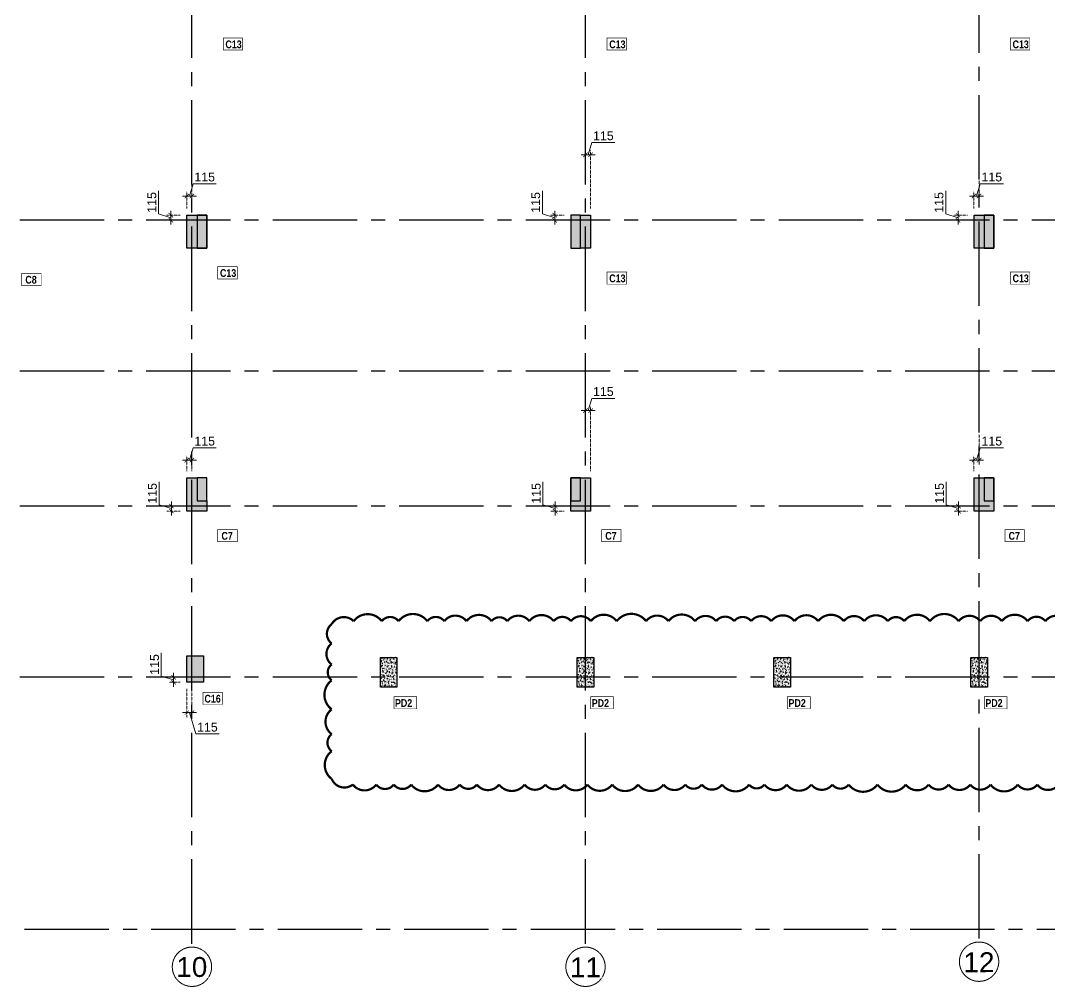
# Model space of a CAD drawing. Header units: millimetres. Extents: x 149548 to 2112824, y -1657616 to -1354760.
# Drawn here: x 1822051 to 1845291, y -1628192 to -1606380 of the extents above; entities that cross this region are included whole.
import ezdxf

# ---------------------------------------------------------------- set-up
doc = ezdxf.new("R2010")
doc.units = ezdxf.units.MM
doc.header["$MEASUREMENT"] = 0
doc.header["$PDMODE"] = 98
for name, pattern in [('ACAD_ISO02W100', [15, 12, -3]), ('CENTER2', [28.575, 19.05, -3.175, 3.175, -3.175]), ('HIDDEN', [0.375, 0.25, -0.125])]:
    doc.linetypes.add(name, pattern=pattern)
for name, color, linetype, lineweight in [('CENTER_LINE', 8, 'CENTER2', 25), ('GRID', 252, 'ACAD_ISO02W100', 9), ('s-dm', 171, 'Continuous', 15), ('TXT', 255, 'Continuous', 5)]:
    doc.layers.add(name, color=color, linetype=linetype, lineweight=lineweight)
for name, color, linetype in [('F10', 72, 'Continuous'), ('Hatch', 8, 'Continuous'), ('STR.COLUMN', 1, 'Continuous')]:
    doc.layers.add(name, color=color, linetype=linetype)
doc.styles.add('1-100', font='arial.ttf', dxfattribs={"height": 400})
doc.styles.add('G3-TEXT', font='ARIALNB.TTF', dxfattribs={"height": 3})
doc.styles.get("Standard").update_dxf_attribs({"font": 'arial.ttf'})
doc.dimstyles.new('Dim 1_100', dxfattribs={"dimscale": 100, "dimtxt": 2, "dimasz": 1, "dimexe": 1, "dimexo": 1.5, "dimgap": 0.5, "dimtad": 1, "dimdec": 0, "dimrnd": 5, "dimzin": 0, "dimdsep": 46, "dimtxsty": 'Standard', "dimblk": 'ARCHTICK', "dimcen": 0, "dimdle": 1, "dimclrd": 256, "dimclre": 256, "dimclrt": 256, "dimadec": 0, "dimazin": 0, "dimtfac": 0.8, "dimtdec": 0, "dimtmove": 1, "dimatfit": 0, "dimfxl": 1.5, "dimtolj": 1, "dimtzin": 0, "dimlwd": -1, "dimlwe": -1, "dimarcsym": 1})

# ---------------------------------------------------------------- blocks, each defined once
blk = doc.blocks.new('Upto 2nd Floor lvl')
at = {"layer": 'STR.COLUMN'}
h = blk.add_hatch(color=30, dxfattribs=at)
h.dxf.hatch_style = 1
h.paths.add_polyline_path([(1943263, -1497619), (1943483, -1497619), (1943483, -1497099), (1943263, -1497099)])
h = blk.add_hatch(color=30, dxfattribs=at)
h.dxf.hatch_style = 1
h.paths.add_polyline_path([(1952153, -1497619), (1952373, -1497619), (1952373, -1497099), (1952153, -1497099)])
h = blk.add_hatch(color=30, dxfattribs=at)
h.dxf.hatch_style = 1
h.paths.add_polyline_path([(1960593, -1497619), (1960813, -1497619), (1960813, -1497099), (1960593, -1497099)])
h = blk.add_hatch(color=30, dxfattribs=at)
h.dxf.hatch_style = 1
h.paths.add_polyline_path([(1969933, -1497619), (1970153, -1497619), (1970153, -1497099), (1969933, -1497099)])
h = blk.add_hatch(color=30, dxfattribs=at)
h.dxf.hatch_style = 1
h.paths.add_polyline_path([(1952153, -1504009), (1952373, -1504009), (1952373, -1503259), (1952153, -1503259)])
h = blk.add_hatch(color=30, dxfattribs=at)
h.dxf.hatch_style = 1
h.paths.add_polyline_path([(1960593, -1504009), (1960813, -1504009), (1960813, -1503259), (1960593, -1503259)])
h = blk.add_hatch(color=30, dxfattribs=at)
h.dxf.hatch_style = 1
h.paths.add_polyline_path([(1969933, -1504009), (1970153, -1504009), (1970153, -1503259), (1969933, -1503259)])
h = blk.add_hatch(color=30, dxfattribs=at)
h.dxf.hatch_style = 1
h.paths.add_polyline_path([(1952153, -1509294), (1952373, -1509294), (1952373, -1508544), (1952153, -1508544)])
h = blk.add_hatch(color=30, dxfattribs=at)
h.dxf.hatch_style = 1
h.paths.add_polyline_path([(1960593, -1509294), (1960813, -1509294), (1960813, -1508544), (1960593, -1508544)])
h = blk.add_hatch(color=30, dxfattribs=at)
h.dxf.hatch_style = 1
h.paths.add_polyline_path([(1969933, -1509294), (1970153, -1509294), (1970153, -1508544), (1969933, -1508544)])
h = blk.add_hatch(color=30, dxfattribs=at)
h.dxf.hatch_style = 1
h.paths.add_polyline_path([(1952153, -1514999), (1952373, -1514999), (1952373, -1514479), (1952153, -1514479)])
h = blk.add_hatch(color=30, dxfattribs=at)
h.dxf.hatch_style = 1
h.paths.add_polyline_path([(1960593, -1514999), (1960813, -1514999), (1960813, -1514479), (1960593, -1514479)])
h = blk.add_hatch(color=30, dxfattribs=at)
h.dxf.hatch_style = 1
h.paths.add_polyline_path([(1969933, -1514999), (1970153, -1514999), (1970153, -1514479), (1969933, -1514479)])
at = {"layer": 'STR.COLUMN', "color": 5}
for points in [[(1943263, -1497619), (1943483, -1497619), (1943483, -1497099), (1943263, -1497099)], [(1952153, -1497619), (1952373, -1497619), (1952373, -1497099), (1952153, -1497099)], [(1960593, -1497619), (1960813, -1497619), (1960813, -1497099), (1960593, -1497099)], [(1969933, -1497619), (1970153, -1497619), (1970153, -1497099), (1969933, -1497099)], [(1952153, -1504009), (1952373, -1504009), (1952373, -1503259), (1952153, -1503259)], [(1960593, -1504009), (1960813, -1504009), (1960813, -1503259), (1960593, -1503259)], [(1969933, -1504009), (1970153, -1504009), (1970153, -1503259), (1969933, -1503259)], [(1952153, -1509294), (1952373, -1509294), (1952373, -1508544), (1952153, -1508544)], [(1960593, -1509294), (1960813, -1509294), (1960813, -1508544), (1960593, -1508544)], [(1969933, -1509294), (1970153, -1509294), (1970153, -1508544), (1969933, -1508544)], [(1952153, -1514999), (1952373, -1514999), (1952373, -1514479), (1952153, -1514479)], [(1960593, -1514999), (1960813, -1514999), (1960813, -1514479), (1960593, -1514479)], [(1969933, -1514999), (1970153, -1514999), (1970153, -1514479), (1969933, -1514479)]]:
    blk.add_lwpolyline(points, close=True, dxfattribs=at)
blk = doc.blocks.new('Through Column')
at = {"layer": 'STR.COLUMN', "transparency": 33554687}
h = blk.add_hatch(color=256, dxfattribs=at)
h.dxf.hatch_style = 1
h.paths.add_polyline_path([(1951923, -1509294), (1952373, -1509294), (1952373, -1508544), (1951923, -1508544)])
h = blk.add_hatch(color=256, dxfattribs=at)
h.dxf.hatch_style = 1
h.paths.add_polyline_path([(1960593, -1509294), (1961043, -1509294), (1961043, -1508544), (1960593, -1508544)])
h = blk.add_hatch(color=256, dxfattribs=at)
h.dxf.hatch_style = 1
h.paths.add_polyline_path([(1969703, -1509294), (1970153, -1509294), (1970153, -1508544), (1969703, -1508544)])
h = blk.add_hatch(color=256, dxfattribs=at)
h.dxf.hatch_style = 1
h.paths.add_polyline_path([(1951923, -1515229), (1952373, -1515229), (1952373, -1514999), (1952373, -1514479), (1951923, -1514479)])
h = blk.add_hatch(color=256, dxfattribs=at)
h.dxf.hatch_style = 1
h.paths.add_polyline_path([(1960593, -1515229), (1961043, -1515229), (1961043, -1514479), (1960593, -1514479), (1960593, -1514999)])
h = blk.add_hatch(color=256, dxfattribs=at)
h.dxf.hatch_style = 1
h.paths.add_polyline_path([(1969703, -1515229), (1970153, -1515229), (1970153, -1514999), (1970153, -1514479), (1969703, -1514479)])
at = {"layer": 'STR.COLUMN', "color": 5}
for points in [[(1951923, -1508544), (1952373, -1508544), (1952373, -1509294), (1951923, -1509294), (1951923, -1508544)], [(1969703, -1508544), (1970153, -1508544), (1970153, -1509294), (1969703, -1509294), (1969703, -1508544)]]:
    blk.add_lwpolyline(points, dxfattribs=at)
for points in [[(1961043, -1508544), (1961043, -1509294), (1960813, -1509294), (1960813, -1508544)], [(1951923, -1514479), (1952153, -1514479), (1952153, -1514999), (1952373, -1514999), (1952373, -1515229), (1951923, -1515229), (1951923, -1514479)], [(1961043, -1514479), (1961043, -1515229), (1960593, -1515229), (1960593, -1514999), (1960593, -1514999), (1960593, -1514479)], [(1969703, -1514479), (1970153, -1514479), (1970153, -1514999), (1970153, -1514999), (1970153, -1515229), (1969703, -1515229), (1969703, -1514479)]]:
    blk.add_lwpolyline(points, close=True, dxfattribs=at)
blk = doc.blocks.new('Upto 1st Floor lvl')
at = {"layer": 'STR.COLUMN'}
h = blk.add_hatch(color=3, dxfattribs=at)
h.dxf.hatch_style = 1
h.paths.add_polyline_path([(1951923, -1518494), (1952298, -1518494), (1952298, -1519094), (1951923, -1519094)])
at = {"layer": 'STR.COLUMN', "color": 5}
blk.add_lwpolyline([(1951923, -1518494), (1952298, -1518494), (1952298, -1519094), (1951923, -1519094), (1951923, -1518494)], dxfattribs=at)
blk = doc.blocks.new('FIRST FLOOR COLUMNS')
at = {"layer": 'CENTER_LINE', "ltscale": 100}
for p, q in [((29335, -28128), (29335, 17663)), ((38225, -28128), (38225, 17663)), ((47115, -28013), (47115, 17778)), ((90214, -11790), (-4699, -11790)), ((90214, -15202), (-4737, -15202)), ((90214, -18245), (-4699, -18245)), ((90214, -22110), (-4699, -22110)), ((90326, -27810), (-4586, -27810))]:
    blk.add_line(p, q, dxfattribs=at)
at = {"layer": 'GRID', "ltscale": 0.3}
for centre in [(47115, -28535), (29335, -28650), (38225, -28650)]:
    blk.add_circle(centre, 444, dxfattribs=at)
at = {"layer": 'GRID', "ltscale": 0.3, "style": '1-100', "oblique": 0}
for s, p in [('12', (46763, -28772)), ('10', (28983, -28880)), ('11', (37873, -28887))]:
    blk.add_text(s, height=450, rotation=0.0553, dxfattribs=at).set_placement(p)
blk = doc.blocks.new('_ArchTick')
at = {"color": 0, "linetype": 'ByBlock', "const_width": 0.15}
blk.add_lwpolyline([(-0.5, -0.5), (0.5, 0.5)], dxfattribs=at)
blk = doc.blocks.new('*D561')
at = {"layer": 'Defpoints', "color": 0}
for p in [(1825922, -1609843), (1825922, -1610343), (1825807, -1610774)]:
    blk.add_point(p, dxfattribs=at)
at = {"layer": 's-dm'}
for p, q in [((1825948, -1610066), (1825865, -1610343)), ((1826472, -1610066), (1825948, -1610066)), ((1825807, -1610343), (1825707, -1610343)), ((1825807, -1610343), (1825922, -1610343)), ((1825922, -1610343), (1826022, -1610343))]:
    blk.add_line(p, q, dxfattribs=at)
at = {"layer": 's-dm', "linetype": 'HIDDEN'}
for p, q in [((1825922, -1609993), (1825922, -1610443)), ((1825807, -1610624), (1825807, -1610243))]:
    blk.add_line(p, q, dxfattribs=at)
at = {"layer": 's-dm', "xscale": 100, "yscale": 100, "zscale": 100}
blk.add_blockref('_ArchTick', (1825807, -1610343), dxfattribs=at)
at = {"layer": 's-dm', "xscale": 100, "yscale": 100, "zscale": 100, "rotation": 180}
blk.add_blockref('_ArchTick', (1825922, -1610343), dxfattribs=at)
at = {"layer": 's-dm', "insert": (1826210, -1609914), "char_height": 200, "attachment_point": 5}
blk.add_mtext('\\A1;115', dxfattribs=at)
blk = doc.blocks.new('*D562')
at = {"layer": 'Defpoints', "color": 0}
for p in [(1834927, -1609412), (1834812, -1609843), (1834927, -1610774)]:
    blk.add_point(p, dxfattribs=at)
at = {"layer": 's-dm'}
for p, q in [((1834953, -1609135), (1834870, -1609412)), ((1835477, -1609135), (1834953, -1609135)), ((1834812, -1609412), (1834712, -1609412)), ((1834812, -1609412), (1834927, -1609412)), ((1834927, -1609412), (1835027, -1609412))]:
    blk.add_line(p, q, dxfattribs=at)
at = {"layer": 's-dm', "linetype": 'HIDDEN'}
for p, q in [((1834812, -1609693), (1834812, -1609312)), ((1834927, -1610624), (1834927, -1609312))]:
    blk.add_line(p, q, dxfattribs=at)
at = {"layer": 's-dm', "xscale": 100, "yscale": 100, "zscale": 100}
blk.add_blockref('_ArchTick', (1834812, -1609412), dxfattribs=at)
at = {"layer": 's-dm', "xscale": 100, "yscale": 100, "zscale": 100, "rotation": 180}
blk.add_blockref('_ArchTick', (1834927, -1609412), dxfattribs=at)
at = {"layer": 's-dm', "insert": (1835215, -1608983), "char_height": 200, "attachment_point": 5}
blk.add_mtext('\\A1;115', dxfattribs=at)
blk = doc.blocks.new('*D563')
at = {"layer": 'Defpoints', "color": 0}
for p in [(1843702, -1609839), (1843702, -1610343), (1843587, -1610774)]:
    blk.add_point(p, dxfattribs=at)
at = {"layer": 's-dm'}
for p, q in [((1843728, -1610066), (1843645, -1610343)), ((1844252, -1610066), (1843728, -1610066)), ((1843587, -1610343), (1843487, -1610343)), ((1843587, -1610343), (1843702, -1610343)), ((1843702, -1610343), (1843802, -1610343))]:
    blk.add_line(p, q, dxfattribs=at)
at = {"layer": 's-dm', "linetype": 'HIDDEN'}
for p, q in [((1843702, -1609989), (1843702, -1610443)), ((1843587, -1610624), (1843587, -1610243))]:
    blk.add_line(p, q, dxfattribs=at)
at = {"layer": 's-dm', "xscale": 100, "yscale": 100, "zscale": 100}
blk.add_blockref('_ArchTick', (1843587, -1610343), dxfattribs=at)
at = {"layer": 's-dm', "xscale": 100, "yscale": 100, "zscale": 100, "rotation": 180}
blk.add_blockref('_ArchTick', (1843702, -1610343), dxfattribs=at)
at = {"layer": 's-dm', "insert": (1843990, -1609914), "char_height": 200, "attachment_point": 5}
blk.add_mtext('\\A1;115', dxfattribs=at)
blk = doc.blocks.new('*D576')
at = {"layer": 'Defpoints', "color": 0}
for p in [(1825922, -1616307), (1825807, -1616709), (1825922, -1616709)]:
    blk.add_point(p, dxfattribs=at)
at = {"layer": 's-dm'}
for p, q in [((1825948, -1616030), (1825865, -1616307)), ((1826472, -1616030), (1825948, -1616030)), ((1825807, -1616307), (1825707, -1616307)), ((1825807, -1616307), (1825922, -1616307)), ((1825922, -1616307), (1826022, -1616307))]:
    blk.add_line(p, q, dxfattribs=at)
at = {"layer": 's-dm', "linetype": 'HIDDEN'}
for p, q in [((1825807, -1616559), (1825807, -1616207)), ((1825922, -1616559), (1825922, -1616207))]:
    blk.add_line(p, q, dxfattribs=at)
at = {"layer": 's-dm', "xscale": 100, "yscale": 100, "zscale": 100}
blk.add_blockref('_ArchTick', (1825807, -1616307), dxfattribs=at)
at = {"layer": 's-dm', "xscale": 100, "yscale": 100, "zscale": 100, "rotation": 180}
blk.add_blockref('_ArchTick', (1825922, -1616307), dxfattribs=at)
at = {"layer": 's-dm', "insert": (1826210, -1615878), "char_height": 200, "attachment_point": 5}
blk.add_mtext('\\A1;115', dxfattribs=at)
blk = doc.blocks.new('*D577')
at = {"layer": 'Defpoints', "color": 0}
for p in [(1834927, -1615188), (1834812, -1615590), (1834927, -1616709)]:
    blk.add_point(p, dxfattribs=at)
at = {"layer": 's-dm'}
for p, q in [((1834953, -1614911), (1834870, -1615188)), ((1835477, -1614911), (1834953, -1614911)), ((1834812, -1615188), (1834712, -1615188)), ((1834812, -1615188), (1834927, -1615188)), ((1834927, -1615188), (1835027, -1615188))]:
    blk.add_line(p, q, dxfattribs=at)
at = {"layer": 's-dm', "linetype": 'HIDDEN'}
for p, q in [((1834812, -1615440), (1834812, -1615088)), ((1834927, -1616559), (1834927, -1615088))]:
    blk.add_line(p, q, dxfattribs=at)
at = {"layer": 's-dm', "xscale": 100, "yscale": 100, "zscale": 100}
blk.add_blockref('_ArchTick', (1834812, -1615188), dxfattribs=at)
at = {"layer": 's-dm', "xscale": 100, "yscale": 100, "zscale": 100, "rotation": 180}
blk.add_blockref('_ArchTick', (1834927, -1615188), dxfattribs=at)
at = {"layer": 's-dm', "insert": (1835215, -1614759), "char_height": 200, "attachment_point": 5}
blk.add_mtext('\\A1;115', dxfattribs=at)
blk = doc.blocks.new('*D578')
at = {"layer": 'Defpoints', "color": 0}
for p in [(1843702, -1615586), (1843702, -1616307), (1843587, -1616709)]:
    blk.add_point(p, dxfattribs=at)
at = {"layer": 's-dm', "linetype": 'HIDDEN'}
for p, q in [((1843702, -1615736), (1843702, -1616407)), ((1843587, -1616559), (1843587, -1616207))]:
    blk.add_line(p, q, dxfattribs=at)
at = {"layer": 's-dm'}
for p, q in [((1843728, -1616030), (1843645, -1616307)), ((1844252, -1616030), (1843728, -1616030)), ((1843587, -1616307), (1843487, -1616307)), ((1843587, -1616307), (1843702, -1616307)), ((1843702, -1616307), (1843802, -1616307))]:
    blk.add_line(p, q, dxfattribs=at)
at = {"layer": 's-dm', "xscale": 100, "yscale": 100, "zscale": 100}
blk.add_blockref('_ArchTick', (1843587, -1616307), dxfattribs=at)
at = {"layer": 's-dm', "xscale": 100, "yscale": 100, "zscale": 100, "rotation": 180}
blk.add_blockref('_ArchTick', (1843702, -1616307), dxfattribs=at)
at = {"layer": 's-dm', "insert": (1843990, -1615878), "char_height": 200, "attachment_point": 5}
blk.add_mtext('\\A1;115', dxfattribs=at)
blk = doc.blocks.new('*D588')
at = {"layer": 'Defpoints', "color": 0}
for p in [(1825922, -1620058), (1825807, -1621324), (1825922, -1622009)]:
    blk.add_point(p, dxfattribs=at)
at = {"layer": 's-dm', "linetype": 'HIDDEN'}
for p, q in [((1825922, -1620208), (1825922, -1622109)), ((1825807, -1621474), (1825807, -1622109))]:
    blk.add_line(p, q, dxfattribs=at)
at = {"layer": 's-dm'}
for p, q in [((1825807, -1622009), (1825707, -1622009)), ((1825807, -1622009), (1825922, -1622009)), ((1826009, -1622490), (1825865, -1622009)), ((1825922, -1622009), (1826022, -1622009)), ((1826534, -1622490), (1826009, -1622490))]:
    blk.add_line(p, q, dxfattribs=at)
at = {"layer": 's-dm', "xscale": 100, "yscale": 100, "zscale": 100}
blk.add_blockref('_ArchTick', (1825807, -1622009), dxfattribs=at)
at = {"layer": 's-dm', "xscale": 100, "yscale": 100, "zscale": 100, "rotation": 180}
blk.add_blockref('_ArchTick', (1825922, -1622009), dxfattribs=at)
at = {"layer": 's-dm', "insert": (1826271, -1622338), "char_height": 200, "attachment_point": 5}
blk.add_mtext('\\A1;115', dxfattribs=at)
blk = doc.blocks.new('*D591')
at = {"layer": 'Defpoints', "color": 0}
for p in [(1825107, -1621209), (1825507, -1621209), (1825807, -1621324)]:
    blk.add_point(p, dxfattribs=at)
at = {"layer": 's-dm'}
for p, q in [((1825230, -1620658), (1825230, -1621183)), ((1825230, -1621183), (1825507, -1621266)), ((1825507, -1621209), (1825507, -1621109)), ((1825507, -1621324), (1825507, -1621209)), ((1825507, -1621324), (1825507, -1621424))]:
    blk.add_line(p, q, dxfattribs=at)
at = {"layer": 's-dm', "linetype": 'HIDDEN'}
for p, q in [((1825257, -1621209), (1825607, -1621209)), ((1825657, -1621324), (1825407, -1621324))]:
    blk.add_line(p, q, dxfattribs=at)
at = {"layer": 's-dm', "xscale": 100, "yscale": 100, "zscale": 100}
for p, rotation in [((1825507, -1621209), 270), ((1825507, -1621324), 90)]:
    blk.add_blockref('_ArchTick', p, dxfattribs=dict(at, rotation=rotation))
at = {"layer": 's-dm', "insert": (1825078, -1620921), "char_height": 200, "attachment_point": 5, "rotation": 90}
blk.add_mtext('\\A1;115', dxfattribs=at)
blk = doc.blocks.new('*D592')
at = {"layer": 'Defpoints', "color": 0}
for p in [(1825458, -1617459), (1825807, -1617344), (1825807, -1617459)]:
    blk.add_point(p, dxfattribs=at)
at = {"layer": 's-dm'}
for p, q in [((1825181, -1616793), (1825181, -1617318)), ((1825458, -1617344), (1825458, -1617244)), ((1825181, -1617318), (1825458, -1617401)), ((1825458, -1617344), (1825458, -1617459)), ((1825458, -1617459), (1825458, -1617559))]:
    blk.add_line(p, q, dxfattribs=at)
at = {"layer": 's-dm', "linetype": 'HIDDEN'}
for p, q in [((1825657, -1617344), (1825358, -1617344)), ((1825657, -1617459), (1825358, -1617459))]:
    blk.add_line(p, q, dxfattribs=at)
at = {"layer": 's-dm', "xscale": 100, "yscale": 100, "zscale": 100}
for p, rotation in [((1825458, -1617344), 270), ((1825458, -1617459), 90)]:
    blk.add_blockref('_ArchTick', p, dxfattribs=dict(at, rotation=rotation))
at = {"layer": 's-dm', "insert": (1825029, -1617056), "char_height": 200, "attachment_point": 5, "rotation": 90}
blk.add_mtext('\\A1;115', dxfattribs=at)
blk = doc.blocks.new('*D593')
at = {"layer": 'Defpoints', "color": 0}
for p in [(1834128, -1617459), (1834477, -1617344), (1834477, -1617459)]:
    blk.add_point(p, dxfattribs=at)
at = {"layer": 's-dm'}
for p, q in [((1833851, -1616793), (1833851, -1617318)), ((1834128, -1617344), (1834128, -1617244)), ((1833851, -1617318), (1834128, -1617401)), ((1834128, -1617344), (1834128, -1617459)), ((1834128, -1617459), (1834128, -1617559))]:
    blk.add_line(p, q, dxfattribs=at)
at = {"layer": 's-dm', "linetype": 'HIDDEN'}
for p, q in [((1834327, -1617344), (1834028, -1617344)), ((1834327, -1617459), (1834028, -1617459))]:
    blk.add_line(p, q, dxfattribs=at)
at = {"layer": 's-dm', "xscale": 100, "yscale": 100, "zscale": 100}
for p, rotation in [((1834128, -1617344), 270), ((1834128, -1617459), 90)]:
    blk.add_blockref('_ArchTick', p, dxfattribs=dict(at, rotation=rotation))
at = {"layer": 's-dm', "insert": (1833699, -1617056), "char_height": 200, "attachment_point": 5, "rotation": 90}
blk.add_mtext('\\A1;115', dxfattribs=at)
blk = doc.blocks.new('*D594')
at = {"layer": 'Defpoints', "color": 0}
for p in [(1843238, -1617459), (1843587, -1617344), (1843587, -1617459)]:
    blk.add_point(p, dxfattribs=at)
at = {"layer": 's-dm'}
for p, q in [((1842961, -1616793), (1842961, -1617318)), ((1843238, -1617344), (1843238, -1617244)), ((1842961, -1617318), (1843238, -1617401)), ((1843238, -1617344), (1843238, -1617459)), ((1843238, -1617459), (1843238, -1617559))]:
    blk.add_line(p, q, dxfattribs=at)
at = {"layer": 's-dm', "linetype": 'HIDDEN'}
for p, q in [((1843437, -1617344), (1843138, -1617344)), ((1843437, -1617459), (1843138, -1617459))]:
    blk.add_line(p, q, dxfattribs=at)
at = {"layer": 's-dm', "xscale": 100, "yscale": 100, "zscale": 100}
for p, rotation in [((1843238, -1617344), 270), ((1843238, -1617459), 90)]:
    blk.add_blockref('_ArchTick', p, dxfattribs=dict(at, rotation=rotation))
at = {"layer": 's-dm', "insert": (1842809, -1617056), "char_height": 200, "attachment_point": 5, "rotation": 90}
blk.add_mtext('\\A1;115', dxfattribs=at)
blk = doc.blocks.new('*D606')
at = {"layer": 'Defpoints', "color": 0}
for p in [(1825807, -1610774), (1825446, -1610889), (1825807, -1610889)]:
    blk.add_point(p, dxfattribs=at)
at = {"layer": 's-dm'}
for p, q in [((1825169, -1610223), (1825169, -1610748)), ((1825169, -1610748), (1825446, -1610831)), ((1825446, -1610774), (1825446, -1610674)), ((1825446, -1610774), (1825446, -1610889)), ((1825446, -1610889), (1825446, -1610989))]:
    blk.add_line(p, q, dxfattribs=at)
at = {"layer": 's-dm', "linetype": 'HIDDEN'}
for p, q in [((1825657, -1610774), (1825346, -1610774)), ((1825657, -1610889), (1825346, -1610889))]:
    blk.add_line(p, q, dxfattribs=at)
at = {"layer": 's-dm', "xscale": 100, "yscale": 100, "zscale": 100}
for p, rotation in [((1825446, -1610774), 270), ((1825446, -1610889), 90)]:
    blk.add_blockref('_ArchTick', p, dxfattribs=dict(at, rotation=rotation))
at = {"layer": 's-dm', "insert": (1825017, -1610486), "char_height": 200, "attachment_point": 5, "rotation": 90}
blk.add_mtext('\\A1;115', dxfattribs=at)
blk = doc.blocks.new('*D607')
at = {"layer": 'Defpoints', "color": 0}
for p in [(1834477, -1610774), (1834116, -1610889), (1834477, -1610889)]:
    blk.add_point(p, dxfattribs=at)
at = {"layer": 's-dm'}
for p, q in [((1833839, -1610223), (1833839, -1610748)), ((1833839, -1610748), (1834116, -1610831)), ((1834116, -1610774), (1834116, -1610674)), ((1834116, -1610774), (1834116, -1610889)), ((1834116, -1610889), (1834116, -1610989))]:
    blk.add_line(p, q, dxfattribs=at)
at = {"layer": 's-dm', "linetype": 'HIDDEN'}
for p, q in [((1834327, -1610774), (1834016, -1610774)), ((1834327, -1610889), (1834016, -1610889))]:
    blk.add_line(p, q, dxfattribs=at)
at = {"layer": 's-dm', "xscale": 100, "yscale": 100, "zscale": 100}
for p, rotation in [((1834116, -1610774), 270), ((1834116, -1610889), 90)]:
    blk.add_blockref('_ArchTick', p, dxfattribs=dict(at, rotation=rotation))
at = {"layer": 's-dm', "insert": (1833687, -1610486), "char_height": 200, "attachment_point": 5, "rotation": 90}
blk.add_mtext('\\A1;115', dxfattribs=at)
blk = doc.blocks.new('*D608')
at = {"layer": 'Defpoints', "color": 0}
for p in [(1843587, -1610774), (1843226, -1610889), (1843587, -1610889)]:
    blk.add_point(p, dxfattribs=at)
at = {"layer": 's-dm'}
for p, q in [((1842949, -1610223), (1842949, -1610748)), ((1842949, -1610748), (1843226, -1610831)), ((1843226, -1610774), (1843226, -1610674)), ((1843226, -1610774), (1843226, -1610889)), ((1843226, -1610889), (1843226, -1610989))]:
    blk.add_line(p, q, dxfattribs=at)
at = {"layer": 's-dm', "linetype": 'HIDDEN'}
for p, q in [((1843437, -1610774), (1843126, -1610774)), ((1843437, -1610889), (1843126, -1610889))]:
    blk.add_line(p, q, dxfattribs=at)
at = {"layer": 's-dm', "xscale": 100, "yscale": 100, "zscale": 100}
for p, rotation in [((1843226, -1610774), 270), ((1843226, -1610889), 90)]:
    blk.add_blockref('_ArchTick', p, dxfattribs=dict(at, rotation=rotation))
at = {"layer": 's-dm', "insert": (1842797, -1610486), "char_height": 200, "attachment_point": 5, "rotation": 90}
blk.add_mtext('\\A1;115', dxfattribs=at)

msp = doc.modelspace()

# ---------------------------------------------------------------- hatches: boundary and pattern name
at = {"layer": 'Hatch'}
h = msp.add_hatch(dxfattribs=at)
h.set_pattern_fill('AR-CONC', color=256, scale=10, angle=180)
h.set_pattern_definition([(230, (-158973.42, -21787.48), (-71.7260183, 6.2752135), [7.5, -82.5]), (175, (-158973.42, -21787.48), (13.8751334, -75.2192134), [6, -66]), (280.4514445, (-158979.395, -21786.96), (-57.8508847, -68.9439991), [6.3740192, -70.1142112]), (226.1842, (-158973.42, -21807.48), (-106.724133, 16.551928), [11.25, -123.75]), (276.6356355, (-158982.31, -21806.1), (-93.4661946, -97.41186), [9.561034, -105.171376]), (171.184164, (-158973.42, -21807.48), (-93.4661945, -97.41186), [9, -99]), (201, (-158983.42, -21802.48), (-59.6907052, 40.261889), [7.5, -82.5]), (146, (-158983.42, -21802.48), (-24.3315332, -72.5150045), [6, -66]), (251.4514447, (-158988.39, -21799.125), (-84.0222377, -32.2531153), [6.374019, -70.1142112]), (217.5, (-158973.418, -21787.48), (-1.21598553, -33.28938538), [0, -65.2, 0, -67, 0, -66.25]), (187.5, (-158973.418, -21787.48), (-26.30695374, -39.4411712), [0, -38.2, 0, -63.7, 0, -25.25]), (147.5, (-158951.118, -21787.48), (-53.38224362, 2.25548717), [0, -25, 0, -78, 0, -103.5]), (137.5, (-158941.118, -21787.48), (-58.3186169, -10.0104982), [0, -32.5, 0, -51.8, 0, -73.5])])
h.paths.add_polyline_path([(1830178.3, -1620761), (1830178.3, -1621436), (1830553.3, -1621436), (1830553.3, -1620761)])
h = msp.add_hatch(dxfattribs=at)
h.set_pattern_fill('AR-CONC', color=256, scale=10, angle=180)
h.set_pattern_definition([(230, (-154528.235, -21787.48), (-71.7260183, 6.2752135), [7.5, -82.5]), (175, (-154528.235, -21787.48), (13.8751334, -75.2192134), [6, -66]), (280.4514445, (-154534.21, -21786.96), (-57.8508847, -68.9439991), [6.3740192, -70.1142112]), (226.1842, (-154528.235, -21807.48), (-106.724133, 16.551928), [11.25, -123.75]), (276.6356355, (-154537.13, -21806.1), (-93.4661946, -97.41186), [9.561034, -105.171376]), (171.184164, (-154528.24, -21807.48), (-93.4661945, -97.41186), [9, -99]), (201, (-154538.235, -21802.48), (-59.6907052, 40.261889), [7.5, -82.5]), (146, (-154538.235, -21802.48), (-24.3315332, -72.5150045), [6, -66]), (251.4514447, (-154543.21, -21799.125), (-84.0222377, -32.2531153), [6.374019, -70.1142112]), (217.5, (-154528.235, -21787.48), (-1.21598553, -33.28938538), [0, -65.2, 0, -67, 0, -66.25]), (187.5, (-154528.235, -21787.48), (-26.30695374, -39.4411712), [0, -38.2, 0, -63.7, 0, -25.25]), (147.5, (-154505.935, -21787.48), (-53.38224362, 2.25548717), [0, -25, 0, -78, 0, -103.5]), (137.5, (-154495.935, -21787.48), (-58.3186169, -10.0104982), [0, -32.5, 0, -51.8, 0, -73.5])])
h.paths.add_polyline_path([(1834623.5, -1620761), (1834623.5, -1621436), (1834998.5, -1621436), (1834998.5, -1620761)])
h = msp.add_hatch(dxfattribs=at)
h.set_pattern_fill('AR-CONC', color=256, scale=10, angle=180)
h.set_pattern_definition([(230, (-150083.05, -21787.48), (-71.7260183, 6.2752135), [7.5, -82.5]), (175, (-150083.05, -21787.48), (13.8751334, -75.2192134), [6, -66]), (280.4514445, (-150089.03, -21786.96), (-57.8508847, -68.9439991), [6.3740192, -70.1142112]), (226.1842, (-150083.05, -21807.48), (-106.724133, 16.551928), [11.25, -123.75]), (276.6356355, (-150091.95, -21806.1), (-93.4661946, -97.41186), [9.561034, -105.171376]), (171.184164, (-150083.05, -21807.48), (-93.4661945, -97.41186), [9, -99]), (201, (-150093.05, -21802.48), (-59.6907052, 40.261889), [7.5, -82.5]), (146, (-150093.05, -21802.48), (-24.3315332, -72.5150045), [6, -66]), (251.4514447, (-150098.03, -21799.125), (-84.0222377, -32.2531153), [6.374019, -70.1142112]), (217.5, (-150083.053, -21787.48), (-1.21598553, -33.28938538), [0, -65.2, 0, -67, 0, -66.25]), (187.5, (-150083.053, -21787.48), (-26.30695374, -39.4411712), [0, -38.2, 0, -63.7, 0, -25.25]), (147.5, (-150060.753, -21787.48), (-53.38224362, 2.25548717), [0, -25, 0, -78, 0, -103.5]), (137.5, (-150050.753, -21787.48), (-58.3186169, -10.0104982), [0, -32.5, 0, -51.8, 0, -73.5])])
h.paths.add_polyline_path([(1839068.7, -1620761), (1839068.7, -1621436), (1839443.7, -1621436), (1839443.7, -1620761)])
h = msp.add_hatch(dxfattribs=at)
h.set_pattern_fill('AR-CONC', color=256, scale=10, angle=180)
h.set_pattern_definition([(230, (-145637.003, -21787.48), (-71.7260183, 6.2752135), [7.5, -82.5]), (175, (-145637, -21787.48), (13.8751334, -75.2192134), [6, -66]), (280.4514445, (-145642.98, -21786.96), (-57.8508847, -68.9439991), [6.3740192, -70.1142112]), (226.1842, (-145637, -21807.48), (-106.724133, 16.551928), [11.25, -123.75]), (276.6356355, (-145645.9, -21806.1), (-93.4661946, -97.41186), [9.561034, -105.171376]), (171.184164, (-145637, -21807.48), (-93.4661945, -97.41186), [9, -99]), (201, (-145647.003, -21802.48), (-59.6907052, 40.261889), [7.5, -82.5]), (146, (-145647, -21802.48), (-24.3315332, -72.5150045), [6, -66]), (251.4514447, (-145651.98, -21799.125), (-84.0222377, -32.2531153), [6.374019, -70.1142112]), (217.5, (-145637.003, -21787.48), (-1.21598553, -33.28938538), [0, -65.2, 0, -67, 0, -66.25]), (187.5, (-145637.003, -21787.48), (-26.30695374, -39.4411712), [0, -38.2, 0, -63.7, 0, -25.25]), (147.5, (-145614.703, -21787.48), (-53.38224362, 2.25548717), [0, -25, 0, -78, 0, -103.5]), (137.5, (-145604.703, -21787.48), (-58.3186169, -10.0104982), [0, -32.5, 0, -51.8, 0, -73.5])])
h.paths.add_polyline_path([(1843514.7, -1620761), (1843514.7, -1621436), (1843889.7, -1621436), (1843889.7, -1620761)])

# ---------------------------------------------------------------- linework, layer by layer
at = {"color": 101, "const_width": 14.8}
for points in [[(1826629.2, -1607047.7), (1826629.2, -1606774.1), (1827068.5, -1606774.1), (1827068.5, -1607047.7)], [(1835299.2, -1607047.7), (1835299.2, -1606774.1), (1835738.5, -1606774.1), (1835738.5, -1607047.7)], [(1844409.2, -1607047.7), (1844409.2, -1606774.1), (1844848.5, -1606774.1), (1844848.5, -1607047.7)], [(1826506.2, -1612212.7), (1826506.2, -1611939.1), (1826945.5, -1611939.1), (1826945.5, -1612212.7)], [(1822076.6, -1612364.2), (1822076.6, -1612090.6), (1822515.9, -1612090.6), (1822515.9, -1612364.2)], [(1835299.2, -1612332.7), (1835299.2, -1612059.1), (1835738.5, -1612059.1), (1835738.5, -1612332.7)], [(1844409.2, -1612332.7), (1844409.2, -1612059.1), (1844848.5, -1612059.1), (1844848.5, -1612332.7)], [(1826506.2, -1618147.7), (1826506.2, -1617874.1), (1826945.5, -1617874.1), (1826945.5, -1618147.7)], [(1835176.2, -1618147.7), (1835176.2, -1617874.1), (1835615.5, -1617874.1), (1835615.5, -1618147.7)], [(1844286.2, -1618147.7), (1844286.2, -1617874.1), (1844725.5, -1617874.1), (1844725.5, -1618147.7)], [(1826168.7, -1621825.2), (1826168.7, -1621551.6), (1826608, -1621551.6), (1826608, -1621825.2)], [(1830482.4, -1621923.1), (1830482.4, -1621649.5), (1830996.7, -1621649.5), (1830996.7, -1621923.1)], [(1834927.6, -1621923.1), (1834927.6, -1621649.5), (1835441.9, -1621649.5), (1835441.9, -1621923.1)], [(1839372.7, -1621923.1), (1839372.7, -1621649.5), (1839887, -1621649.5), (1839887, -1621923.1)], [(1843818.8, -1621923.1), (1843818.8, -1621649.5), (1844333.1, -1621649.5), (1844333.1, -1621923.1)]]:
    msp.add_lwpolyline(points, close=True, dxfattribs=at)
at = {"layer": 'F10', "color": 7, "const_width": 50}
msp.add_lwpolyline([(1845695.4, -1619943.8, 0.5), (1845200.4, -1619943.8, 0.5), (1844798.6, -1619943.8, 0.5), (1844217.3, -1619943.8, 0.5), (1843727.9, -1619943.8, 0.5), (1843241.9, -1619943.8, 0.5), (1842592.2, -1619943.8, 0.5), (1842010.7, -1619943.8, 0.5), (1841641.2, -1619943.8, 0.5), (1841108.2, -1619943.8, 0.5), (1840646.5, -1619943.8, 0.5), (1840068.2, -1619943.8, 0.5), (1839531.8, -1619943.8, 0.5), (1839007.7, -1619943.8, 0.5), (1838553.9, -1619943.8, 0.5), (1838170.1, -1619943.8, 0.5), (1837761.7, -1619943.8, 0.5), (1837286.6, -1619943.8, 0.5), (1836685.7, -1619943.8, 0.5), (1836180, -1619943.8, 0.5), (1835516.7, -1619943.8, 0.5), (1834932.8, -1619943.8, 0.5), (1834484.3, -1619943.8, 0.5), (1834094.6, -1619943.8, 0.5), (1833542.2, -1619943.8, 0.5), (1833044.9, -1619943.8, 0.5), (1832690.4, -1619943.8, 0.5), (1832123.8, -1619943.8, 0.5), (1831622.2, -1619943.8, 0.5), (1831239.7, -1619943.8, 0.5), (1830589.8, -1619943.8, 0.5), (1830209.3, -1619943.8, 0.5), (1829574.3, -1619943.8, 0.5), (1829078.3, -1620012.1, 0.5), (1829078.3, -1620446.5, 0.5), (1829078.3, -1620922, 0.5), (1829078.3, -1621278.8, 0.5), (1829078.3, -1621934.3, 0.5), (1829078.3, -1622495.4, 0.5), (1829078.3, -1622879.8, 0.5), (1829078.3, -1623505.6, 0.5), (1829557.6, -1623633.5, 0.5), (1830085, -1623633.5, 0.5), (1830482.1, -1623633.5, 0.5), (1830874.7, -1623633.5, 0.5), (1831480.5, -1623633.5, 0.5), (1831972.2, -1623633.5, 0.5), (1832357.4, -1623633.5, 0.5), (1832858.7, -1623633.5, 0.5), (1833436, -1623633.5, 0.5), (1833904.6, -1623633.5, 0.5), (1834331.1, -1623633.5, 0.5), (1834854, -1623633.5, 0.5), (1835414.8, -1623633.5, 0.5), (1836000, -1623633.5, 0.5), (1836574, -1623633.5, 0.5), (1837065.8, -1623633.5, 0.5), (1837440.1, -1623633.5, 0.5), (1837896.1, -1623633.5, 0.5), (1838507.6, -1623633.5, 0.5), (1838852.7, -1623633.5, 0.5), (1839358.3, -1623633.5, 0.5), (1839912.7, -1623633.5, 0.5), (1840388.1, -1623633.5, 0.5), (1840756.3, -1623633.5, 0.5), (1841406.1, -1623633.5, 0.5), (1842046.5, -1623633.5, 0.5), (1842563, -1623633.5, 0.5), (1843011.7, -1623633.5, 0.5), (1843502.3, -1623633.5, 0.5), (1843960.6, -1623633.5, 0.5), (1844576.3, -1623633.5, 0.5), (1845015.2, -1623633.5, 0.5), (1845500.6, -1623633.5, 0.5)], format="xyb", dxfattribs=at)
at = {"layer": 'STR.COLUMN', "color": 3}
for points in [[(1830178.3, -1620761), (1830553.3, -1620761), (1830553.3, -1621436), (1830178.3, -1621436)], [(1834623.5, -1620761), (1834998.5, -1620761), (1834998.5, -1621436), (1834623.5, -1621436)], [(1839068.7, -1620761), (1839443.7, -1620761), (1839443.7, -1621436), (1839068.7, -1621436)], [(1843514.7, -1620761), (1843889.7, -1620761), (1843889.7, -1621436), (1843514.7, -1621436)]]:
    msp.add_lwpolyline(points, close=True, dxfattribs=at)

# ---------------------------------------------------------------- block references
at = {"layer": 'GRID'}
msp.add_blockref('FIRST FLOOR COLUMNS', (1796587.2, -1599098.5), dxfattribs=at)
at = {"layer": 'STR.COLUMN', "color": 5}
msp.add_blockref('Upto 1st Floor lvl', (-126115.3, -102229.3), dxfattribs=at)
at = {"layer": 'STR.COLUMN'}
for name in ['Through Column', 'Upto 2nd Floor lvl']:
    msp.add_blockref(name, (-126115.3, -102229.3), dxfattribs=at)

# ---------------------------------------------------------------- texts
at = {"layer": 'TXT', "style": 'G3-TEXT'}
for s, p in [('C13', (1826678.1, -1607004.3)), ('C13', (1835348.1, -1607004.3)), ('C13', (1844458.1, -1607004.3)), ('C8', (1822159, -1612320.8)), ('C13', (1826555.1, -1612169.3)), ('C13', (1835348.1, -1612289.3)), ('C13', (1844458.1, -1612289.3)), ('C7', (1826588.6, -1618104.3)), ('C7', (1835258.6, -1618104.3)), ('C7', (1844368.6, -1618104.3)), ('C16', (1826204.6, -1621781.8)), ('PD2', (1830507.3, -1621879.7)), ('PD2', (1834952.5, -1621879.7)), ('PD2', (1839397.6, -1621879.7)), ('PD2', (1843843.7, -1621879.7))]:
    msp.add_text(s, height=175, dxfattribs=at).set_placement(p)

# ---------------------------------------------------------------- dimensions: what is measured, and where the dimension line sits
at = {"layer": 's-dm'}
for base, p1, p2, picture, middle in [((1834927.2, -1609412.4), (1834812.2, -1609843), (1834927.2, -1610773.5), '*D562', (1835002.9, -1608983.2)), ((1825922.2, -1610343), (1825807.2, -1610773.5), (1825922.2, -1609843), '*D561', (1825997.9, -1609913.7)), ((1843702.2, -1610343), (1843587.2, -1610773.5), (1843702.2, -1609839.3), '*D563', (1843777.9, -1609913.7)), ((1834927.2, -1615188.4), (1834812.2, -1615589.7), (1834927.2, -1616708.5), '*D577', (1835002.9, -1614759.2)), ((1843702.2, -1616307.2), (1843587.2, -1616708.5), (1843702.2, -1615586.1), '*D578', (1843777.9, -1615878)), ((1825922.2, -1616307.2), (1825807.2, -1616708.5), (1825922.2, -1616708.5), '*D576', (1825997.9, -1615878)), ((1825922.2, -1622008.6), (1825807.2, -1621323.5), (1825922.2, -1620058.4), '*D588', (1826059.1, -1622337.8))]:
    dim = msp.add_linear_dim(base=base, p1=p1, p2=p2, dimstyle='Dim 1_100', dxfattribs=at)
    dim.commit()
    dim.dimension.update_dxf_attribs({"geometry": picture, "text_midpoint": middle})
for base, p1, p2, picture, middle in [((1825446.1, -1610888.5), (1825807.2, -1610773.5), (1825807.2, -1610888.5), '*D606', (1825016.9, -1610697.9)), ((1834116.1, -1610888.5), (1834477.2, -1610773.5), (1834477.2, -1610888.5), '*D607', (1833686.9, -1610697.9)), ((1843226.1, -1610888.5), (1843587.2, -1610773.5), (1843587.2, -1610888.5), '*D608', (1842796.9, -1610697.9)), ((1825458.4, -1617458.5), (1825807.2, -1617343.5), (1825807.2, -1617458.5), '*D592', (1825029.2, -1617267.9)), ((1834128.4, -1617458.5), (1834477.2, -1617343.5), (1834477.2, -1617458.5), '*D593', (1833699.2, -1617267.9)), ((1843238.4, -1617458.5), (1843587.2, -1617343.5), (1843587.2, -1617458.5), '*D594', (1842809.2, -1617267.9)), ((1825507.3, -1621208.5), (1825807.2, -1621323.5), (1825107.2, -1621208.5), '*D591', (1825078, -1621132.9))]:
    dim = msp.add_linear_dim(base=base, p1=p1, p2=p2, angle=90, dimstyle='Dim 1_100', dxfattribs=at)
    dim.commit()
    dim.dimension.update_dxf_attribs({"geometry": picture, "text_midpoint": middle})

doc.saveas('drawing.dxf')
